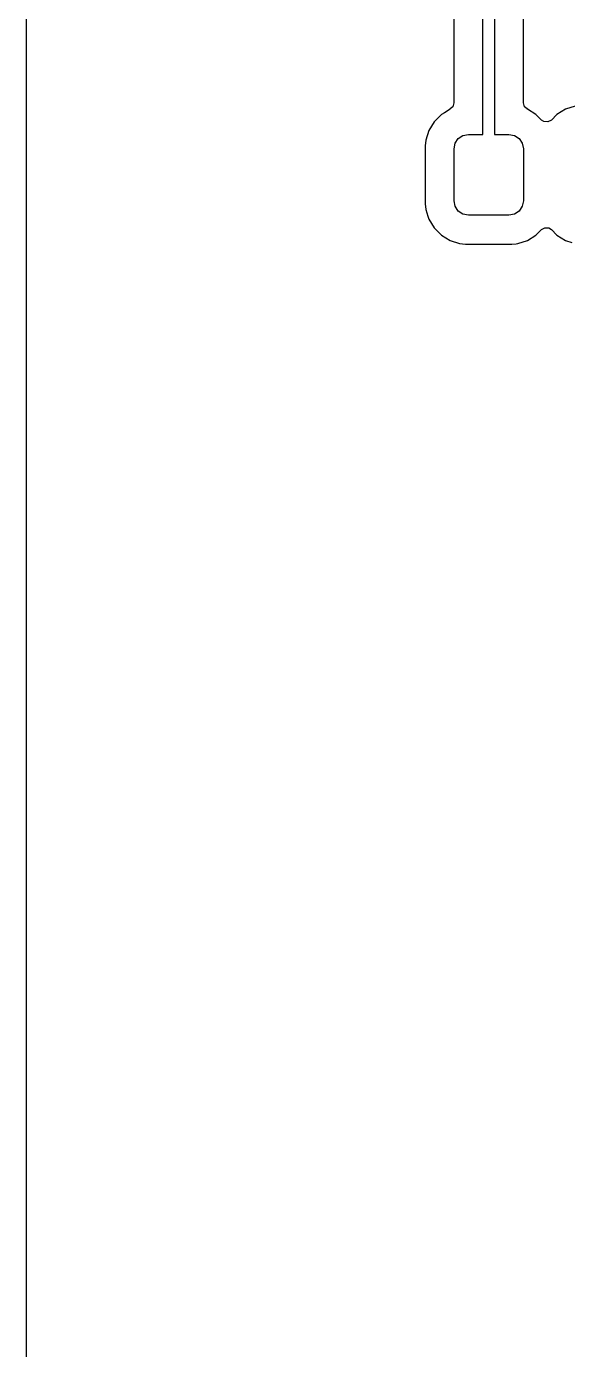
# Model space of a CAD drawing. Header units: inches. Extents: x 6.57 to 9.79, y -8.72 to -3.17.
# Drawn here: x 6.57 to 6.939, y -7.806 to -6.904 of the extents above; entities that cross this region are included whole.
import ezdxf

# ---------------------------------------------------------------- set-up
doc = ezdxf.new("R2010")
doc.units = ezdxf.units.IN
doc.header["$MEASUREMENT"] = 0
doc.layers.add('In2.Cu', color=33, linetype='CONTINUOUS', true_color=0xce7d2c)

msp = doc.modelspace()

# ---------------------------------------------------------------- linework, layer by layer
at = {"layer": 'In2.Cu', "linetype": 'CONTINUOUS'}
for p, q in [((6.5697, -7.07158), (6.5697, -6.33548)), ((6.5697, -7.92653), (6.5697, -6.65797)), ((6.5697, -6.94571), (6.5697, -6.73815)), ((6.5697, -7.07158), (6.5697, -6.73815)), ((6.88083, -6.97785), (6.88083, -6.86669)), ((6.8887, -6.86669), (6.8887, -6.97785)), ((6.86112, -6.89128), (6.86112, -6.95636)), ((6.90841, -6.95636), (6.90841, -6.89128)), ((6.5697, -7.07158), (6.5697, -6.94571)), ((6.85841, -6.96073), (6.85455, -6.96312)), ((6.85866, -6.96058), (6.85841, -6.96073)), ((6.85841, -6.96073), (6.85841, -6.96073)), ((6.86035, -6.959), (6.85861, -6.96052)), ((6.85861, -6.96052), (6.85866, -6.96058)), ((6.86112, -6.95636), (6.86035, -6.959)), ((6.90916, -6.95897), (6.90841, -6.95636)), ((6.91092, -6.96051), (6.90916, -6.95897)), ((6.91088, -6.96058), (6.91092, -6.96051)), ((6.91112, -6.96073), (6.91088, -6.96058)), ((6.917, -6.96436), (6.91112, -6.96073)), ((6.91112, -6.96073), (6.91112, -6.96073)), ((6.93715, -6.96073), (6.93128, -6.96436)), ((6.94371, -6.95856), (6.93715, -6.96073)), ((6.93715, -6.96073), (6.93715, -6.96073)), ((6.84765, -6.96924), (6.84402, -6.97512)), ((6.85254, -6.96436), (6.84765, -6.96924)), ((6.85455, -6.96312), (6.85254, -6.96436)), ((6.92068, -6.96805), (6.917, -6.96436)), ((6.917, -6.96436), (6.917, -6.96436)), ((6.92243, -6.96917), (6.92068, -6.96805)), ((6.92517, -6.96937), (6.92243, -6.96917)), ((6.92759, -6.96805), (6.92517, -6.96937)), ((6.93128, -6.96436), (6.92759, -6.96805)), ((6.84402, -6.97512), (6.84185, -6.98168)), ((6.84402, -6.97512), (6.84402, -6.97512)), ((6.86403, -6.98073), (6.86722, -6.9786)), ((6.86722, -6.9786), (6.87099, -6.97785)), ((6.87099, -6.97785), (6.88083, -6.97785)), ((6.8887, -6.97785), (6.89855, -6.97785)), ((6.89855, -6.97785), (6.90231, -6.9786)), ((6.90231, -6.9786), (6.9055, -6.98073)), ((6.84185, -6.98168), (6.84144, -6.98573)), ((6.84144, -6.98573), (6.84144, -7.0251)), ((6.84185, -6.98168), (6.84185, -6.98168)), ((6.84185, -6.98168), (6.84185, -6.98168)), ((6.86114, -6.98769), (6.86189, -6.98393)), ((6.86114, -7.02313), (6.86114, -6.98769)), ((6.86189, -6.98393), (6.86403, -6.98073)), ((6.9055, -6.98073), (6.90764, -6.98393)), ((6.90764, -6.98393), (6.90839, -6.98769)), ((6.90839, -6.98769), (6.90839, -7.02313)), ((6.84144, -7.0251), (6.84144, -7.0251)), ((6.84144, -7.0251), (6.84185, -7.02914)), ((6.86189, -7.02689), (6.86114, -7.02313)), ((6.90839, -7.02313), (6.90764, -7.02689)), ((6.84185, -7.02914), (6.84185, -7.02914)), ((6.84185, -7.02914), (6.84329, -7.03349)), ((6.84329, -7.03349), (6.84402, -7.0357)), ((6.86403, -7.03009), (6.86189, -7.02689)), ((6.86722, -7.03222), (6.86403, -7.03009)), ((6.87099, -7.03297), (6.86722, -7.03222)), ((6.89855, -7.03297), (6.87099, -7.03297)), ((6.90231, -7.03222), (6.89855, -7.03297)), ((6.9055, -7.03009), (6.90231, -7.03222)), ((6.90764, -7.02689), (6.9055, -7.03009)), ((6.84402, -7.0357), (6.84765, -7.04158)), ((6.84765, -7.04158), (6.85254, -7.04646)), ((6.917, -7.04646), (6.92068, -7.04278)), ((6.92068, -7.04278), (6.9231, -7.04146)), ((6.9231, -7.04146), (6.92584, -7.04165)), ((6.92584, -7.04165), (6.92759, -7.04278)), ((6.92759, -7.04278), (6.93128, -7.04646)), ((6.85254, -7.04646), (6.85841, -7.05009)), ((6.85841, -7.05009), (6.86497, -7.05226)), ((6.86497, -7.05226), (6.86902, -7.05267)), ((6.90341, -7.05238), (6.90456, -7.05226)), ((6.90456, -7.05226), (6.91112, -7.05009)), ((6.91112, -7.05009), (6.917, -7.04646)), ((6.93128, -7.04646), (6.93715, -7.05009)), ((6.93715, -7.05009), (6.94152, -7.05153)), ((6.86902, -7.05267), (6.90051, -7.05267)), ((6.90051, -7.05267), (6.90341, -7.05238)), ((6.90051, -7.05267), (6.90051, -7.05267)), ((6.90051, -7.05267), (6.90051, -7.05267)), ((6.5697, -7.13314), (6.5697, -7.07158)), ((6.5697, -7.43784), (6.5697, -7.07158)), ((6.5697, -7.43784), (6.5697, -7.07158)), ((6.5697, -7.20162), (6.5697, -7.13314)), ((6.5697, -7.43784), (6.5697, -7.20162)), ((6.5697, -7.51658), (6.5697, -7.43784)), ((6.5697, -7.69537), (6.5697, -7.43784)), ((6.5697, -7.56453), (6.5697, -7.43784)), ((6.5697, -7.56453), (6.5697, -7.51658)), ((6.5697, -7.7528), (6.5697, -7.56453)), ((6.5697, -7.92653), (6.5697, -7.56453)), ((6.5697, -7.92653), (6.5697, -7.69537)), ((6.5697, -7.92653), (6.5697, -7.7528))]:
    msp.add_line(p, q, dxfattribs=at)

doc.saveas('drawing.dxf')
